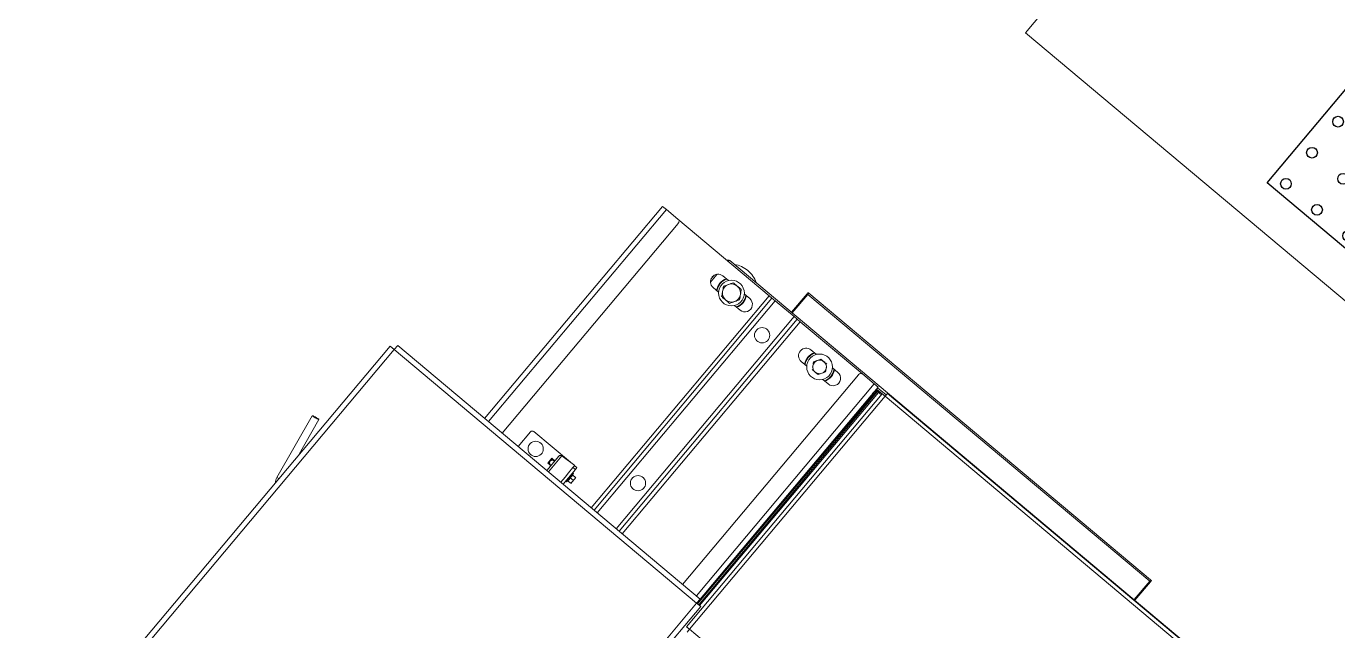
# Model space of a CAD drawing. Header units: metres. Extents: x 822482 to 822767, y 9662202 to 9662512.
# Drawn here: x 822694.344 to 822695.719, y 9662402.336 to 9662402.971 of the extents above; entities that cross this region are included whole.
import ezdxf

# ---------------------------------------------------------------- set-up
doc = ezdxf.new("R2010")
doc.units = ezdxf.units.M
doc.layers.add('ARQ_NE_EQUIPAMENTOS', color=7, linetype='Continuous')
doc.layers.add('ARQ_NE_INOX', color=7, linetype='Continuous', lineweight=0, true_color=0x0032c7)
doc.layers.add('ARQ_NE_MOBILIÁRIOS', color=251, linetype='Continuous', lineweight=0)

# ---------------------------------------------------------------- blocks, each defined once
blk = doc.blocks.new('20006_ARQ_1400_3PV$0$IPL-001')
at = {"color": 0}
for points in [[(0, 0), (1, 0), (1, -0.37), (0, -0.37)], [(0, -0.37), (0.02, -0.37), (0.02, -0.4), (0, -0.4)], [(1, -0.37), (0.98, -0.37), (0.98, -0.4), (1, -0.4)]]:
    blk.add_lwpolyline(points, close=True, dxfattribs=at)
for centre in [(0.0119, -0.0156), (0.0544, -0.0156), (0.0969, -0.0156), (0.1394, -0.0156), (0.1819, -0.0156), (0.2244, -0.0156), (0.2668, -0.0156), (0.3093, -0.0156), (0.3518, -0.0156), (0.3943, -0.0156), (0.4368, -0.0156), (0.4792, -0.0156), (0.5217, -0.0156), (0.5642, -0.0156), (0.6067, -0.0156), (0.6492, -0.0156), (0.6917, -0.0156), (0.7341, -0.0156), (0.7766, -0.0156), (0.8191, -0.0156), (0.8616, -0.0156), (0.9041, -0.0156), (0.9465, -0.0156), (0.989, -0.0156), (0.0119, -0.0581), (0.0544, -0.0581), (0.0969, -0.0581), (0.1394, -0.0581), (0.1819, -0.0581), (0.2244, -0.0581), (0.2668, -0.0581), (0.3093, -0.0581), (0.3518, -0.0581), (0.3943, -0.0581), (0.4368, -0.0581), (0.4792, -0.0581), (0.5217, -0.0581), (0.5642, -0.0581), (0.6067, -0.0581), (0.6492, -0.0581), (0.6917, -0.0581), (0.7341, -0.0581), (0.7766, -0.0581), (0.8191, -0.0581), (0.8616, -0.0581), (0.9041, -0.0581), (0.9465, -0.0581), (0.989, -0.0581), (0.0119, -0.1006), (0.0544, -0.1006), (0.0969, -0.1006), (0.1394, -0.1006), (0.1819, -0.1006), (0.2244, -0.1006), (0.2668, -0.1006), (0.3093, -0.1006), (0.3518, -0.1006), (0.3943, -0.1006), (0.4368, -0.1006), (0.4792, -0.1006), (0.5217, -0.1006), (0.5642, -0.1006), (0.6067, -0.1006), (0.6492, -0.1006), (0.6917, -0.1006), (0.7341, -0.1006), (0.7766, -0.1006), (0.8191, -0.1006), (0.8616, -0.1006), (0.9041, -0.1006), (0.9465, -0.1006), (0.989, -0.1006), (0.0119, -0.1431), (0.0544, -0.1431), (0.0969, -0.1431), (0.1394, -0.1431), (0.1819, -0.1431), (0.2244, -0.1431), (0.2668, -0.1431), (0.3093, -0.1431), (0.3518, -0.1431), (0.3943, -0.1431), (0.4368, -0.1431), (0.4792, -0.1431), (0.5217, -0.1431), (0.5642, -0.1431), (0.6067, -0.1431), (0.6492, -0.1431), (0.6917, -0.1431), (0.7341, -0.1431), (0.7766, -0.1431), (0.8191, -0.1431), (0.8616, -0.1431), (0.9041, -0.1431), (0.9465, -0.1431), (0.989, -0.1431), (0.0119, -0.1855), (0.0544, -0.1855), (0.0969, -0.1855), (0.1394, -0.1855), (0.1819, -0.1855), (0.2244, -0.1855), (0.2668, -0.1855), (0.3093, -0.1855), (0.3518, -0.1855), (0.3943, -0.1855), (0.4368, -0.1855), (0.4792, -0.1855), (0.5217, -0.1855), (0.5642, -0.1855), (0.6067, -0.1855), (0.6492, -0.1855), (0.6917, -0.1855), (0.7341, -0.1855), (0.7766, -0.1855), (0.8191, -0.1855), (0.8616, -0.1855), (0.9041, -0.1855), (0.9465, -0.1855), (0.989, -0.1855), (0.0119, -0.228), (0.0544, -0.228), (0.0969, -0.228), (0.1394, -0.228), (0.1819, -0.228), (0.2244, -0.228), (0.2668, -0.228), (0.3093, -0.228), (0.3518, -0.228), (0.3943, -0.228), (0.4368, -0.228), (0.4792, -0.228), (0.5217, -0.228), (0.5642, -0.228), (0.6067, -0.228), (0.6492, -0.228), (0.6917, -0.228), (0.7341, -0.228), (0.7766, -0.228), (0.8191, -0.228), (0.8616, -0.228), (0.9041, -0.228), (0.9465, -0.228), (0.989, -0.228), (0.0119, -0.2705), (0.0544, -0.2705), (0.0969, -0.2705), (0.1394, -0.2705), (0.1819, -0.2705), (0.2244, -0.2705), (0.2668, -0.2705), (0.3093, -0.2705), (0.3518, -0.2705), (0.3943, -0.2705), (0.4368, -0.2705), (0.4792, -0.2705), (0.5217, -0.2705), (0.5642, -0.2705), (0.6067, -0.2705), (0.6492, -0.2705), (0.6917, -0.2705), (0.7341, -0.2705), (0.7766, -0.2705), (0.8191, -0.2705), (0.8616, -0.2705), (0.9041, -0.2705), (0.9465, -0.2705), (0.989, -0.2705), (0.0119, -0.313), (0.0544, -0.313), (0.0969, -0.313), (0.1394, -0.313), (0.1819, -0.313), (0.2244, -0.313), (0.2668, -0.313), (0.3093, -0.313), (0.3518, -0.313), (0.3943, -0.313), (0.4368, -0.313), (0.4792, -0.313), (0.5217, -0.313), (0.5642, -0.313), (0.6067, -0.313), (0.6492, -0.313), (0.6917, -0.313), (0.7341, -0.313), (0.7766, -0.313), (0.8191, -0.313), (0.8616, -0.313), (0.9041, -0.313), (0.9465, -0.313), (0.989, -0.313), (0.0119, -0.3555), (0.0544, -0.3555), (0.0969, -0.3555), (0.1394, -0.3555), (0.1819, -0.3555), (0.2244, -0.3555), (0.2668, -0.3555), (0.3093, -0.3555), (0.3518, -0.3555), (0.3943, -0.3555), (0.4368, -0.3555), (0.4792, -0.3555), (0.5217, -0.3555), (0.5642, -0.3555), (0.6067, -0.3555), (0.6492, -0.3555), (0.6917, -0.3555), (0.7341, -0.3555), (0.7766, -0.3555), (0.8191, -0.3555), (0.8616, -0.3555), (0.9041, -0.3555), (0.9465, -0.3555), (0.989, -0.3555)]:
    blk.add_circle(centre, 0.00562, dxfattribs=at)
blk = doc.blocks.new('20006_ARQ_1400_3PV$0$QSR-005')
at = {"color": 0, "linetype": 'Continuous', "lineweight": 15}
for p, q in [((0.2996, 0.319), (0.3006, 0.319)), ((0.2996, 0.3174), (0.2996, 0.319)), ((0.2996, 0.3174), (0.2996, 0.2921)), ((0.3006, 0.3174), (0.2996, 0.3174)), ((0.3006, 0.319), (0.3006, 0.3174)), ((0.3006, 0.319), (0.7686, 0.319)), ((0.3006, 0.3174), (0.3006, 0.2921)), ((0.3006, 0.3174), (0.3006, 0.2921)), ((0.3006, 0.3174), (0.7686, 0.3174)), ((0.7686, 0.319), (0.7696, 0.319)), ((0.7686, 0.3174), (0.7686, 0.319)), ((0.7686, 0.319), (0.7686, 0.3174)), ((0.7696, 0.3174), (0.7686, 0.3174)), ((0.7686, 0.3174), (0.7686, 0.2921)), ((0.7686, 0.3174), (0.7686, 0.2921)), ((0.7696, 0.319), (0.7696, 0.3174)), ((0.7696, 0.3174), (0.7696, 0.2921)), ((0.1246, 0), (0.1246, 0.2903)), ((0.1298, 0.2903), (0.1246, 0.2903)), ((0.1454, 0.2903), (0.1298, 0.2903)), ((0.1298, 0), (0.1298, 0.2903)), ((0.2704, 0.2903), (0.1454, 0.2903)), ((0.9049, 0.2921), (0.2152, 0.2921)), ((0.2704, 0), (0.2704, 0.2903)), ((0.2744, 0.2903), (0.2704, 0.2903)), ((0.2787, 0.2903), (0.2744, 0.2903)), ((0.2744, 0), (0.2744, 0.2903)), ((0.2787, 0), (0.2787, 0.2903)), ((0.2787, 0.2903), (0.3046, 0.2903)), ((0.3046, 0), (0.3046, 0.2903)), ((0.3089, 0.2903), (0.3046, 0.2903)), ((0.3129, 0.2903), (0.3089, 0.2903)), ((0.3089, 0), (0.3089, 0.2903)), ((0.3129, 0), (0.3129, 0.2903)), ((0.3987, 0.2903), (0.3129, 0.2903)), ((0.3987, 0.2903), (0.4144, 0.2903)), ((0.4196, 0.2903), (0.4144, 0.2903)), ((0.4144, 0), (0.4144, 0.2903)), ((0.4196, -0.0056), (0.4196, 0.2903)), ((0.4314, 0.2895), (0.4196, 0.2895)), ((0.4314, 0.2876), (0.4314, 0.2916)), ((0.899, 0.2916), (0.4314, 0.2916)), ((0.1486, 0), (0.1486, 0.2872)), ((0.3956, 0), (0.3956, 0.2872)), ((0.4196, 0.2814), (0.4197, 0.2864)), ((0.4208, 0.2814), (0.4196, 0.2814)), ((0.4197, 0.2864), (0.421, 0.2864)), ((0.4203, 0.2864), (0.4203, 0.2877)), ((0.4203, 0.2877), (0.4314, 0.2877)), ((0.421, 0.2864), (0.4208, 0.2814)), ((0.4208, 0.2814), (0.4208, -0.0056)), ((0.4215, 0.2864), (0.421, 0.2864)), ((0.4215, 0.2864), (0.4274, 0.2864)), ((0.4223, 0.2864), (0.4223, -0.0056)), ((0.4235, 0.2864), (0.4235, -0.0056)), ((0.4274, 0.2876), (0.4274, -0.0314)), ((0.4274, 0.2876), (0.4314, 0.2876)), ((0.4314, 0.2876), (0.4314, -0.0314)), ((0.9037, 0.2876), (0.4314, 0.2876)), ((0.2126, 0.2644), (0.2126, 0.2699)), ((0.2142, 0.2618), (0.2142, 0.2725)), ((0.2275, 0.275), (0.22, 0.275)), ((0.2568, 0.275), (0.2493, 0.275)), ((0.3481, 0.275), (0.3406, 0.275)), ((0.3774, 0.275), (0.3699, 0.275)), ((0.22, 0.2592), (0.2275, 0.2592)), ((0.2493, 0.2592), (0.2568, 0.2592)), ((0.3406, 0.2592), (0.3481, 0.2592)), ((0.3699, 0.2592), (0.3774, 0.2592)), ((0.1705, 0.0201), (0.1705, 0)), ((0.223, 0.0226), (0.173, 0.0226)), ((0.2097, 0.0001), (0.2097, 0.0197)), ((0.2287, 0.0229), (0.2119, 0.022)), ((0.2119, 0.022), (0.2119, 0)), ((0.2287, 0.0226), (0.2287, 0.0229)), ((0.2287, 0.0226), (0.2319, 0.0226)), ((0.2287, 0.0201), (0.2287, 0.0226)), ((0.2287, 0.0201), (0.2287, 0.0127)), ((0.2319, 0.0201), (0.2287, 0.0201)), ((0.2319, 0.0226), (0.2319, 0.0201)), ((0.2319, 0.0201), (0.2319, 0)), ((0.2331, 0.0158), (0.2319, 0.0158)), ((0.2331, 0.004), (0.2331, 0.0158)), ((0.2336, 0.0139), (0.2331, 0.0139)), ((0.2336, 0.0139), (0.2336, 0.0119)), ((0.2336, 0.0139), (0.2374, 0.0139)), ((0.2378, 0.0139), (0.2378, 0.0119)), ((0.0056, -0.0056), (0.0056, 0)), ((0.0056, 0), (0.4194, 0)), ((0.2097, 0.0132), (0.2055, 0.0132)), ((0.2055, 0.0132), (0.2055, 0.0067)), ((0.2055, 0.0067), (0.2097, 0.0067)), ((0.2097, 0.0001), (0.2097, 0)), ((0.2287, 0.0071), (0.2287, 0.0127)), ((0.2287, 0.0071), (0.2287, 0)), ((0.2319, 0.004), (0.2331, 0.004)), ((0.2331, 0.0059), (0.2336, 0.0059)), ((0.2336, 0.0119), (0.2336, 0.0099)), ((0.2336, 0.0099), (0.2336, 0.0079)), ((0.2336, 0.0099), (0.2374, 0.0099)), ((0.2336, 0.0079), (0.2336, 0.0059)), ((0.2336, 0.0059), (0.2374, 0.0059)), ((0.2374, 0.0099), (0.2378, 0.0119)), ((0.2374, 0.0059), (0.2378, 0.0079)), ((0.2378, 0.0079), (0.2378, 0.0119)), ((0.2378, 0.0059), (0.2378, 0.0079)), ((0.4194, 0), (0.4194, -0.0056)), ((0, -0.0056), (0, -0.5995)), ((0, -0.0056), (0.0056, -0.0056)), ((0.0056, -0.0056), (0.0056, -0.5995)), ((0.4194, -0.0056), (0.0056, -0.0056)), ((0.4194, -0.0056), (0.425, -0.0056)), ((0.4194, -0.1195), (0.4194, -0.0056)), ((0.425, -0.0056), (0.425, -0.1186)), ((0.4314, -0.0314), (0.4274, -0.0314)), ((0.4314, -0.0354), (0.4314, -0.0314)), ((0.4572, -0.0314), (0.4314, -0.0314)), ((-0.0151, -0.1135), (-0.0155, -0.1141)), ((-0.0155, -0.1141), (-0.0026, -0.1875)), ((-0.0077, -0.1127), (-0.0083, -0.1123)), ((0, -0.1565), (-0.0077, -0.1127))]:
    blk.add_line(p, q, dxfattribs=at)
at = {"color": 0, "linetype": 'Continuous', "lineweight": 15, "flags": 128}
for points in [[(-0.0077, -0.1127), (-0.0078, -0.1127), (-0.0081, -0.1128), (-0.0088, -0.1129), (-0.0097, -0.1131), (-0.0108, -0.1133), (-0.0119, -0.1135), (-0.0131, -0.1137), (-0.0141, -0.1139), (-0.0149, -0.114), (-0.0154, -0.1141), (-0.0155, -0.1141), (-0.0155, -0.1141)], [(-0.0151, -0.1135), (-0.015, -0.1135), (-0.0144, -0.1134), (-0.0136, -0.1133), (-0.0126, -0.1131), (-0.0114, -0.1129), (-0.0103, -0.1127), (-0.0094, -0.1125), (-0.0087, -0.1124), (-0.0083, -0.1123), (-0.0083, -0.1123)], [(0, -0.187), (-0.0001, -0.187), (-0.0011, -0.1872), (-0.0019, -0.1874), (-0.0024, -0.1875), (-0.0026, -0.1875)]]:
    blk.add_lwpolyline(points, dxfattribs=at)
at = {"color": 0, "linetype": 'Continuous', "lineweight": 15}
for centre, radius in [((0.2384, 0.2671), 0.0135), ((0.359, 0.2671), 0.0135), ((0.2915, 0.2538), 0.008), ((0.2915, 0.0513), 0.008), ((0.1862, 0.0099), 0.008)]:
    blk.add_circle(centre, radius, dxfattribs=at)
for centre, radius, start, end in [((0.1454, 0.2872), 0.00317, 0, 90), ((0.2152, 0.2895), 0.00259, 90, 162.2407), ((0.2364, 0.2667), 0.0295, 90, 120.5308), ((0.2364, 0.2667), 0.0295, 59.4692, 90), ((0.3987, 0.2872), 0.00317, 90, 180), ((0.2384, 0.2671), 0.00952, 90, 150), ((0.2384, 0.2671), 0.00952, 30, 90), ((0.22, 0.2671), 0.0079, 90, 270), ((0.2384, 0.2671), 0.0159, 150.1562, 209.8438), ((0.2384, 0.2671), 0.0154, 149.0813, 210.9187), ((0.2384, 0.2671), 0.00952, 150, 210), ((0.2384, 0.2671), 0.00952, 210, 270), ((0.2384, 0.2671), 0.00952, 270, 330), ((0.2384, 0.2671), 0.00952, 330, 30), ((0.2384, 0.2671), 0.0154, 329.0813, 30.9187), ((0.2384, 0.2671), 0.0159, 330.1562, 29.8438), ((0.2568, 0.2671), 0.0079, 270, 90), ((0.3406, 0.2671), 0.0079, 90, 270), ((0.359, 0.2671), 0.0159, 150.1562, 209.8438), ((0.359, 0.2671), 0.0154, 149.0813, 210.9187), ((0.359, 0.2671), 0.00714, 150, 210), ((0.359, 0.2671), 0.00714, 90, 150), ((0.359, 0.2671), 0.00714, 210, 270), ((0.359, 0.2671), 0.00714, 30, 90), ((0.359, 0.2671), 0.00714, 270, 330), ((0.359, 0.2671), 0.00714, 330, 30), ((0.359, 0.2671), 0.0154, 329.0813, 30.9187), ((0.359, 0.2671), 0.0159, 330.1562, 29.8438), ((0.3774, 0.2671), 0.0079, 270, 90), ((0.173, 0.0201), 0.0025, 90, 180), ((0.212, 0.0197), 0.0023, 93.0128, 180), ((0.2088, 0.0098), 0.0035, 108.1949, 161.8051), ((0.2088, 0.0098), 0.0035, 198.1949, 245.1135), ((0.2088, 0.0098), 0.00317, 73.0619, 286.9381), ((0.2088, 0.0098), 0.00267, 69.7697, 290.2303), ((0.0076, -0.1857), 0.0103, 190, 222.9798)]:
    blk.add_arc(centre, radius, start, end, dxfattribs=at)
blk.add_ellipse((0.2152, 0.2895), major_axis=(0, 0.00259), ratio=0.3861, start_param=0, end_param=1.260838, dxfattribs=at)
for points, knots in [([(0.2329, 0.2766), (0.2325, 0.2759), (0.2316, 0.2743), (0.2306, 0.2727), (0.2302, 0.2719)], [0, 0, 0, 0, 0.495442, 1, 1, 1, 1]), ([(0.2384, 0.2766), (0.237, 0.2766), (0.2351, 0.2766), (0.2333, 0.2766), (0.2329, 0.2766)], [0, 0, 0, 0, 0.770625, 1, 1, 1, 1]), ([(0.2439, 0.2766), (0.2425, 0.2766), (0.2407, 0.2766), (0.2389, 0.2766), (0.2384, 0.2766)], [0, 0, 0, 0, 0.753748, 1, 1, 1, 1]), ([(0.2467, 0.2719), (0.2466, 0.272), (0.2461, 0.2729), (0.2452, 0.2745), (0.2443, 0.2759), (0.2439, 0.2766)], [0, 0, 0, 0, 0.070086, 0.530794, 1, 1, 1, 1]), ([(0.2302, 0.2719), (0.2301, 0.2718), (0.2296, 0.2709), (0.2287, 0.2693), (0.2278, 0.2679), (0.2274, 0.2671)], [0, 0, 0, 0, 0.070089, 0.53077, 1, 1, 1, 1]), ([(0.2274, 0.2671), (0.2279, 0.2664), (0.2288, 0.2648), (0.2297, 0.2632), (0.2302, 0.2624)], [0, 0, 0, 0, 0.495464, 1, 1, 1, 1]), ([(0.2302, 0.2624), (0.2302, 0.2622), (0.2307, 0.2614), (0.2316, 0.2598), (0.2325, 0.2583), (0.2329, 0.2576)], [0, 0, 0, 0, 0.070086, 0.53079, 1, 1, 1, 1]), ([(0.2439, 0.2576), (0.2443, 0.2584), (0.2452, 0.2599), (0.2462, 0.2615), (0.2467, 0.2624)], [0, 0, 0, 0, 0.495438, 1, 1, 1, 1]), ([(0.2494, 0.2671), (0.249, 0.2679), (0.2481, 0.2695), (0.2471, 0.2711), (0.2467, 0.2719)], [0, 0, 0, 0, 0.495459, 1, 1, 1, 1]), ([(0.2467, 0.2624), (0.2467, 0.2625), (0.2472, 0.2633), (0.2481, 0.2649), (0.249, 0.2664), (0.2494, 0.2671)], [0, 0, 0, 0, 0.070089, 0.530774, 1, 1, 1, 1]), ([(0.3528, 0.2707), (0.3528, 0.2706), (0.3521, 0.2694), (0.3514, 0.2682), (0.3508, 0.2671)], [0, 0, 0, 0, 0.070204, 1, 1, 1, 1]), ([(0.3508, 0.2671), (0.3511, 0.2665), (0.3518, 0.2654), (0.3525, 0.2642), (0.3528, 0.2636)], [0, 0, 0, 0, 0.495459, 1, 1, 1, 1]), ([(0.3549, 0.2743), (0.3545, 0.2737), (0.3539, 0.2725), (0.3532, 0.2713), (0.3528, 0.2707)], [0, 0, 0, 0, 0.495453, 1, 1, 1, 1]), ([(0.3528, 0.2636), (0.3529, 0.2635), (0.3536, 0.2623), (0.3542, 0.2611), (0.3549, 0.26)], [0, 0, 0, 0, 0.070216, 1, 1, 1, 1]), ([(0.359, 0.2743), (0.3579, 0.2743), (0.3565, 0.2743), (0.3552, 0.2743), (0.3549, 0.2743)], [0, 0, 0, 0, 0.782926, 1, 1, 1, 1]), ([(0.3631, 0.2743), (0.3621, 0.2743), (0.3607, 0.2743), (0.3593, 0.2743), (0.359, 0.2743)], [0, 0, 0, 0, 0.763346, 1, 1, 1, 1]), ([(0.3652, 0.2707), (0.3651, 0.2708), (0.3644, 0.272), (0.3637, 0.2732), (0.3631, 0.2743)], [0, 0, 0, 0, 0.070204, 1, 1, 1, 1]), ([(0.3631, 0.26), (0.3634, 0.2606), (0.3641, 0.2617), (0.3648, 0.2629), (0.3652, 0.2636)], [0, 0, 0, 0, 0.495453, 1, 1, 1, 1]), ([(0.3672, 0.2671), (0.3669, 0.2677), (0.3662, 0.2689), (0.3655, 0.2701), (0.3652, 0.2707)], [0, 0, 0, 0, 0.495465, 1, 1, 1, 1]), ([(0.3652, 0.2636), (0.3652, 0.2636), (0.3659, 0.2648), (0.3666, 0.266), (0.3672, 0.2671)], [0, 0, 0, 0, 0.070204, 1, 1, 1, 1]), ([(0.2329, 0.2576), (0.2333, 0.2576), (0.2351, 0.2576), (0.237, 0.2576), (0.2384, 0.2576)], [0, 0, 0, 0, 0.229375, 1, 1, 1, 1]), ([(0.2384, 0.2576), (0.2389, 0.2576), (0.2407, 0.2576), (0.2425, 0.2576), (0.2439, 0.2576)], [0, 0, 0, 0, 0.246252, 1, 1, 1, 1]), ([(0.3549, 0.26), (0.3552, 0.26), (0.3565, 0.26), (0.3579, 0.26), (0.359, 0.26)], [0, 0, 0, 0, 0.217074, 1, 1, 1, 1]), ([(0.359, 0.26), (0.3593, 0.26), (0.3607, 0.26), (0.3621, 0.26), (0.3631, 0.26)], [0, 0, 0, 0, 0.236654, 1, 1, 1, 1]), ([(0.2378, 0.0119), (0.2378, 0.012), (0.2378, 0.0126), (0.2376, 0.0133), (0.2374, 0.0139)], [0, 0, 0, 0, 0.070191, 1, 1, 1, 1]), ([(0.2378, 0.0139), (0.2378, 0.0139), (0.2377, 0.0139), (0.2376, 0.0139), (0.2374, 0.0139)], [0, 0, 0, 0, 0.268648, 1, 1, 1, 1]), ([(0.2378, 0.0079), (0.2378, 0.008), (0.2378, 0.0086), (0.2376, 0.0093), (0.2374, 0.0099)], [0, 0, 0, 0, 0.070172, 1, 1, 1, 1]), ([(0.2378, 0.0059), (0.2378, 0.0059), (0.2377, 0.0059), (0.2376, 0.0059), (0.2374, 0.0059)], [0, 0, 0, 0, 0.268648, 1, 1, 1, 1])]:
    blk.add_open_spline(points, degree=3, knots=knots, dxfattribs=at)
blk = doc.blocks.new('*U392')
at = {"layer": 'ARQ_NE_INOX'}
blk.add_lwpolyline([(1.9, -0.7), (0, -0.7), (0, 0), (1.9, 0)], close=True, dxfattribs=at)
blk = doc.blocks.new('A$C8f1b9c42')
at = {"layer": 'ARQ_NE_EQUIPAMENTOS', "transparency": 33554687}
for name, p, rotation in [('20006_ARQ_1400_3PV$0$QSR-005', (306.7751, -244.0989), 180.0000000035784), ('20006_ARQ_1400_3PV$0$IPL-001', (306.1805, -244.8156), 270)]:
    blk.add_blockref(name, p, dxfattribs=dict(at, rotation=rotation))
at = {"layer": 'ARQ_NE_MOBILIÁRIOS', "transparency": 33554687, "xscale": -0.9999999999999998, "rotation": 270.0000006333877}
blk.add_blockref('*U392', (306.4761, -246.6733), dxfattribs=at)

msp = doc.modelspace()

# ---------------------------------------------------------------- block references
at = {"ltscale": 10, "rotation": 140.0090103764572}
msp.add_blockref('A$C8f1b9c42', (822772.889, 9662018.4697), dxfattribs=at)

doc.saveas('drawing.dxf')
